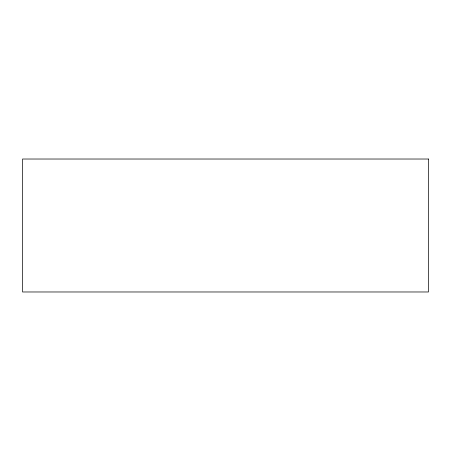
<?xml version="1.0" encoding="UTF-8"?>
<svg xmlns="http://www.w3.org/2000/svg" width="451" height="451" viewBox="0 0 451 451"><rect width="100%" height="100%" fill="white"/><g stroke="black" fill="none" stroke-linecap="round" stroke-linejoin="round"><path stroke-width="0.68" d="M428.45 159.023L22.55 159.023L22.55 291.977L428.45 291.977L428.45 159.023"/></g></svg>
